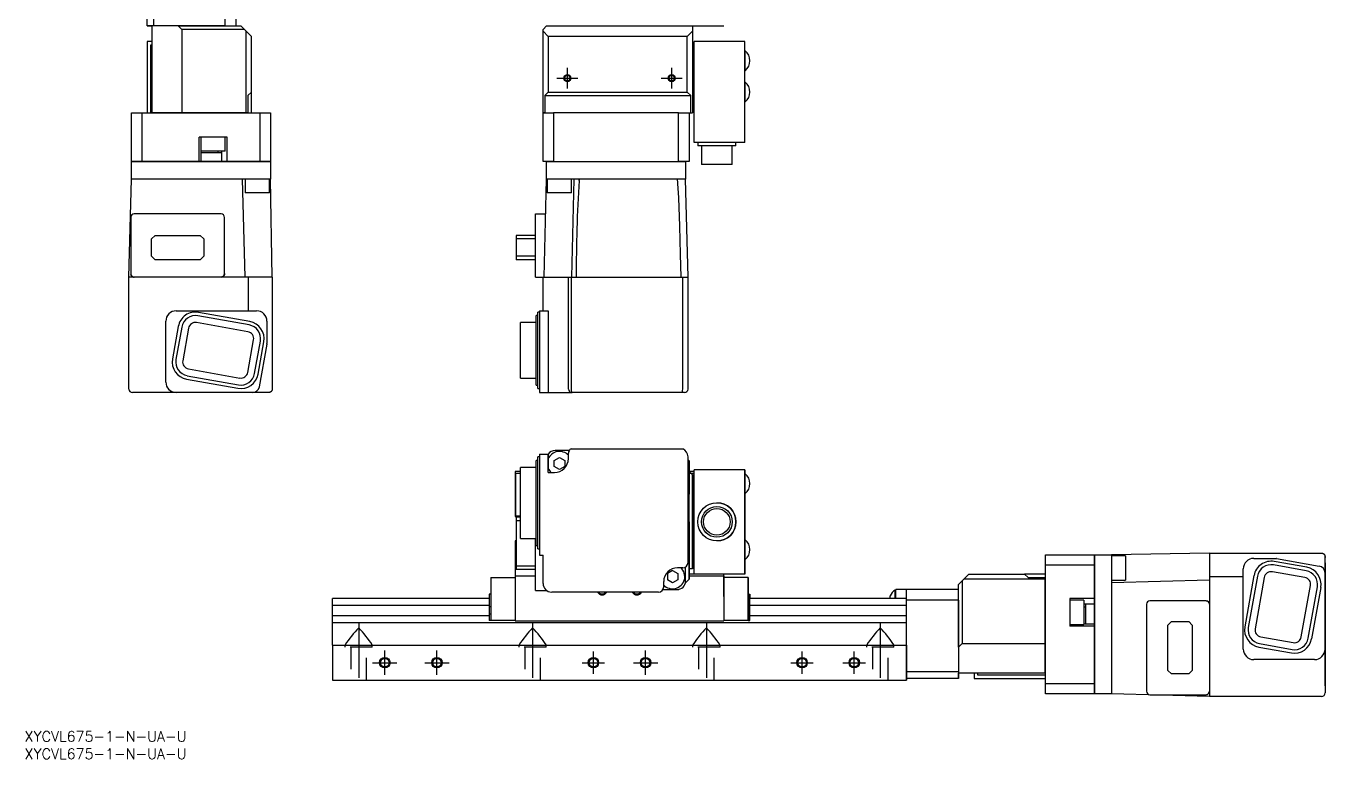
# Model space of a CAD drawing. Extents: x 0 to 765, y -8 to 471.
# Drawn here: x 0.4 to 374, y -8 to 202.8 of the extents above; entities that cross this region are included whole.
import ezdxf

# ---------------------------------------------------------------- set-up
doc = ezdxf.new("R2010")
doc.units = 0
doc.header["$LTSCALE"] = 0.5
doc.linetypes.add('CENTER', pattern=[50.8, 31.75, -6.35, 6.35, -6.35])
doc.linetypes.add('DASHED', pattern=[19.05, 12.7, -6.35])
for name, color, linetype in [('MSM_CENTER', 1, 'CENTER'), ('MSM_CONTINUOUS', 7, 'CONTINUOUS'), ('MSM_DASHED', 4, 'DASHED'), ('MSM_NARROW', 5, 'CONTINUOUS'), ('MSM_PART_NUMBER', 7, 'CONTINUOUS')]:
    doc.layers.add(name, color=color, linetype=linetype)
doc.styles.get("Standard").update_dxf_attribs({"font": 'txt.shx', "height": 3, "bigfont": 'bigfont.shx'})

# ---------------------------------------------------------------- blocks, each defined once
blk = doc.blocks.new('*U2')
at = {"layer": 'MSM_PART_NUMBER'}
blk.add_text('XYCVL675-1-N-UA-U', height=3, dxfattribs=at).set_placement((0, -3))
blk = doc.blocks.new('*U3')
at = {"layer": 'MSM_PART_NUMBER'}
blk.add_text('XYCVL675-1-N-UA-U', height=3, dxfattribs=at).set_placement((0, -8))

msp = doc.modelspace()

# ---------------------------------------------------------------- linework, layer by layer
at = {"layer": 'MSM_CENTER'}
for p, q in [((156.08, 184.78), (156.08, 190.78)), ((186.08, 184.78), (186.08, 190.78)), ((153.08, 187.78), (159.08, 187.78)), ((183.08, 187.78), (189.08, 187.78)), ((96.08, 31.2), (96.08, 12.7)), ((146.08, 31.2), (146.08, 12.7)), ((196.08, 31.2), (196.08, 12.7)), ((246.08, 31.2), (246.08, 12.7)), ((103.58, 16.2), (103.58, 23.2)), ((118.58, 16.2), (118.58, 23.2)), ((163.58, 16.47), (163.58, 22.93)), ((178.58, 16.2), (178.58, 23.2)), ((223.58, 16.47), (223.58, 22.93)), ((238.58, 16.47), (238.58, 22.93)), ((100.08, 19.7), (107.08, 19.7)), ((115.08, 19.7), (122.08, 19.7)), ((160.35, 19.7), (166.81, 19.7)), ((175.08, 19.7), (182.08, 19.7)), ((220.35, 19.7), (226.81, 19.7)), ((235.35, 19.7), (241.81, 19.7))]:
    msp.add_line(p, q, dxfattribs=at)
at = {"layer": 'MSM_CONTINUOUS'}
for p, q in [((60.7, 220.78), (60.7, 202.78)), ((35.2, 202.78), (35.2, 217.78)), ((37.2, 202.78), (37.2, 217.78)), ((57.7, 202.78), (57.7, 217.78)), ((57.7, 202.78), (35.2, 202.78)), ((35.2, 202.78), (36.7, 202.78)), ((36.7, 177.88), (36.7, 202.78)), ((44.2, 202.78), (45.2, 201.78)), ((44.2, 202.78), (57.7, 202.78)), ((45.2, 201.78), (45.2, 177.88)), ((63.2, 201.78), (45.2, 201.78)), ((57.7, 202.78), (62.2, 202.78)), ((62.2, 202.78), (65.2, 199.78)), ((150.08, 202.78), (149.08, 201.78)), ((149.08, 201.28), (149.08, 201.78)), ((150.08, 202.78), (192.08, 202.78)), ((192.08, 202.78), (192.08, 191.34)), ((192.08, 202.78), (201.08, 202.78)), ((35.2, 198.28), (35.2, 177.78)), ((36.7, 198.28), (35.2, 198.28)), ((63.7, 177.88), (63.7, 201.28)), ((65.2, 177.78), (65.2, 199.78)), ((150.58, 199.78), (149.08, 201.28)), ((149.08, 177.88), (149.08, 201.28)), ((150.58, 199.78), (150.58, 183.78)), ((190.58, 199.78), (150.58, 199.78)), ((192.08, 201.28), (190.58, 199.78)), ((190.58, 183.78), (190.58, 199.78)), ((192.58, 169.28), (192.58, 198.28)), ((207.08, 198.28), (192.58, 198.28)), ((207.08, 169.28), (207.08, 198.28)), ((36.2, 197.28), (36.2, 177.78)), ((36.2, 197.28), (36.7, 197.28)), ((36.7, 197.28), (36.2, 197.28)), ((192.08, 195.67), (192.58, 195.67)), ((207.24, 195.63), (207.08, 195.63)), ((207.24, 189.93), (207.24, 195.63)), ((192.08, 194.23), (192.58, 194.23)), ((192.08, 191.34), (192.08, 185.23)), ((192.08, 191.34), (192.58, 191.34)), ((192.08, 189.9), (192.58, 189.9)), ((207.08, 189.93), (207.24, 189.93)), ((65.2, 183.78), (64.2, 182.78)), ((64.2, 182.78), (65.2, 183.78)), ((150.58, 183.78), (149.58, 182.78)), ((150.58, 183.78), (190.58, 183.78)), ((191.58, 182.78), (190.58, 183.78)), ((192.08, 186.67), (192.58, 186.67)), ((192.08, 185.23), (192.08, 177.78)), ((192.08, 185.23), (192.58, 185.23)), ((207.24, 186.63), (207.08, 186.63)), ((207.24, 180.93), (207.24, 186.63)), ((64.2, 182.78), (64.2, 177.78)), ((149.58, 182.78), (149.58, 177.88)), ((149.58, 182.78), (191.58, 182.78)), ((191.58, 177.78), (191.58, 182.78)), ((192.08, 182.34), (192.58, 182.34)), ((192.08, 180.9), (192.58, 180.9)), ((207.08, 180.93), (207.24, 180.93)), ((30.7, 163.78), (30.7, 177.78)), ((30.7, 177.78), (70.7, 177.78)), ((33.7, 177.78), (33.7, 163.78)), ((36.8, 177.78), (36.7, 177.88)), ((36.7, 177.88), (64.2, 177.88)), ((36.8, 177.78), (36.7, 177.88)), ((45.2, 177.88), (45.24, 177.78)), ((63.66, 177.78), (63.7, 177.88)), ((67.7, 163.78), (67.7, 177.78)), ((70.7, 177.78), (70.7, 163.78)), ((149.08, 177.88), (149.58, 177.88)), ((149.18, 177.78), (149.08, 177.88)), ((149.08, 163.78), (149.08, 177.78)), ((149.08, 177.78), (152.08, 177.78)), ((149.58, 177.88), (149.72, 177.78)), ((152.08, 177.78), (152.08, 163.78)), ((188.08, 177.78), (152.08, 177.78)), ((188.08, 163.78), (188.08, 177.78)), ((188.08, 177.78), (192.08, 177.78)), ((191.08, 177.78), (191.08, 163.78)), ((58.2, 170.78), (50.2, 170.78)), ((50.2, 163.78), (50.2, 170.78)), ((50.7, 170.78), (50.7, 166.78)), ((57.7, 166.78), (57.7, 170.78)), ((58.2, 163.78), (58.2, 170.78)), ((207.08, 169.28), (192.58, 169.28)), ((193.58, 169.28), (193.58, 168.28)), ((204.58, 168.28), (193.58, 168.28)), ((194.65, 168.28), (194.65, 162.98)), ((203.5, 162.98), (203.5, 168.28)), ((204.58, 168.28), (204.58, 169.28)), ((57.7, 166.78), (50.7, 166.78)), ((50.74, 163.78), (50.74, 166.78)), ((56.59, 166.28), (50.74, 166.28)), ((55.7, 166.28), (55.7, 166.78)), ((56.59, 166.78), (56.59, 163.78)), ((70.7, 163.78), (30.7, 163.78)), ((30.8, 163.78), (30.7, 163.68)), ((30.7, 163.78), (30.91, 163.78)), ((30.7, 158.78), (30.7, 163.68)), ((70.7, 163.68), (30.7, 163.68)), ((70.49, 163.78), (70.7, 163.78)), ((70.7, 163.68), (70.6, 163.78)), ((70.7, 163.68), (70.7, 158.78)), ((152.08, 163.78), (149.08, 163.78)), ((150.18, 163.78), (150.08, 163.68)), ((152.58, 163.68), (150.08, 163.68)), ((150.08, 158.78), (150.08, 163.68)), ((152.08, 163.78), (188.08, 163.78)), ((187.58, 163.68), (152.58, 163.68)), ((190.08, 163.68), (187.58, 163.68)), ((191.08, 163.78), (188.08, 163.78)), ((190.08, 163.68), (189.98, 163.78)), ((190.08, 163.68), (190.08, 158.78)), ((203.5, 162.98), (194.65, 162.98)), ((30, 130.58), (30.7, 158.78)), ((70.7, 158.78), (30.7, 158.78)), ((63.4, 130.58), (62.7, 158.78)), ((63.46, 158.78), (63.46, 154.78)), ((70.46, 154.78), (70.46, 158.78)), ((71.2, 130.58), (70.7, 158.78)), ((149.38, 130.58), (150.08, 158.78)), ((159.58, 158.78), (150.08, 158.78)), ((150.31, 158.78), (150.31, 154.78)), ((157.31, 154.78), (157.31, 158.78)), ((157.38, 130.58), (158.08, 158.78)), ((159.48, 158.38), (159.5, 158.52)), ((159.5, 158.52), (159.53, 158.67)), ((159.53, 158.67), (159.56, 158.76)), ((159.56, 158.76), (159.58, 158.78)), ((187.58, 158.78), (159.58, 158.78)), ((190.08, 158.78), (187.58, 158.78)), ((187.58, 158.78), (187.58, 158.78)), ((187.58, 158.78), (187.58, 158.78)), ((187.58, 158.78), (187.58, 158.78)), ((187.58, 158.78), (187.58, 158.78)), ((187.58, 158.78), (187.58, 158.78)), ((187.58, 158.78), (187.58, 158.78)), ((187.58, 158.78), (187.58, 158.78)), ((187.58, 158.78), (187.58, 158.78)), ((187.58, 158.78), (187.59, 158.78)), ((187.59, 158.78), (187.59, 158.78)), ((187.59, 158.78), (187.59, 158.78)), ((187.59, 158.78), (187.59, 158.78)), ((187.59, 158.78), (187.59, 158.78)), ((187.59, 158.78), (187.59, 158.78)), ((187.59, 158.78), (187.59, 158.78)), ((187.59, 158.78), (187.59, 158.77)), ((187.59, 158.77), (187.6, 158.77)), ((187.6, 158.77), (187.6, 158.77)), ((187.6, 158.77), (187.6, 158.77)), ((187.6, 158.77), (187.6, 158.77)), ((187.6, 158.77), (187.61, 158.76)), ((187.61, 158.76), (187.61, 158.75)), ((187.61, 158.75), (187.61, 158.74)), ((187.61, 158.74), (187.62, 158.73)), ((187.62, 158.73), (187.62, 158.73)), ((187.62, 158.73), (187.62, 158.72)), ((187.62, 158.72), (187.64, 158.66)), ((187.64, 158.66), (187.66, 158.59)), ((187.66, 158.59), (187.67, 158.53)), ((187.67, 158.53), (187.68, 158.47)), ((187.68, 158.47), (187.75, 157.96)), ((187.75, 157.96), (187.79, 157.46)), ((187.79, 157.46), (188.02, 153.39)), ((190.78, 130.58), (190.08, 158.78)), ((70.46, 154.78), (63.46, 154.78)), ((157.31, 154.78), (150.31, 154.78)), ((188.02, 153.39), (188.31, 145.26)), ((30.5, 147.73), (30.5, 131.58)), ((56.5, 148.73), (31.5, 148.73)), ((57.5, 131.58), (57.5, 147.73)), ((146.88, 148.73), (149.83, 148.73)), ((146.88, 147.73), (146.88, 148.73)), ((146.88, 131.58), (146.88, 147.73)), ((36.5, 141.58), (37.5, 142.58)), ((37.5, 142.58), (50.5, 142.58)), ((50.5, 142.58), (51.5, 141.58)), ((141.38, 142.58), (141.38, 135.58)), ((146.88, 142.58), (141.38, 142.58)), ((188.31, 145.26), (188.53, 137.13)), ((36.5, 136.58), (36.5, 141.58)), ((51.5, 141.58), (51.5, 136.58)), ((146.88, 141.58), (141.38, 141.58)), ((37.5, 135.58), (36.5, 136.58)), ((50.5, 135.58), (37.5, 135.58)), ((51.5, 136.58), (50.5, 135.58)), ((146.88, 136.58), (141.38, 136.58)), ((146.88, 135.58), (141.38, 135.58)), ((188.53, 137.13), (188.69, 130.58)), ((30.64, 131.07), (30.58, 131.18)), ((30.72, 130.95), (30.64, 131.07)), ((30.8, 130.87), (30.72, 130.95)), ((30.89, 130.79), (30.8, 130.87)), ((30.99, 130.72), (30.89, 130.79)), ((57.1, 130.78), (57.06, 130.75)), ((57.13, 130.81), (57.1, 130.78)), ((57.17, 130.84), (57.13, 130.81)), ((57.21, 130.87), (57.17, 130.84)), ((57.24, 130.91), (57.21, 130.87)), ((57.27, 130.95), (57.24, 130.91)), ((57.3, 130.99), (57.27, 130.95)), ((57.33, 131.03), (57.3, 130.99)), ((57.36, 131.07), (57.33, 131.03)), ((57.38, 131.11), (57.36, 131.07)), ((57.4, 131.15), (57.38, 131.11)), ((57.42, 131.2), (57.4, 131.15)), ((57.44, 131.25), (57.42, 131.2)), ((57.46, 131.29), (57.44, 131.25)), ((57.47, 131.34), (57.46, 131.29)), ((57.48, 131.39), (57.47, 131.34)), ((57.49, 131.44), (57.48, 131.39)), ((57.5, 131.48), (57.49, 131.44)), ((57.5, 131.58), (57.5, 131.53)), ((57.5, 131.53), (57.5, 131.48)), ((146.88, 130.58), (146.88, 131.58)), ((71.2, 130.58), (30, 130.58)), ((30, 98.38), (30, 130.58)), ((31.1, 130.67), (30.99, 130.72)), ((56.55, 130.58), (56.5, 130.58)), ((56.6, 130.59), (56.55, 130.58)), ((56.65, 130.59), (56.6, 130.59)), ((56.7, 130.6), (56.65, 130.59)), ((56.74, 130.61), (56.7, 130.6)), ((56.79, 130.63), (56.74, 130.61)), ((56.84, 130.64), (56.79, 130.63)), ((56.88, 130.66), (56.84, 130.64)), ((56.93, 130.68), (56.88, 130.66)), ((56.97, 130.7), (56.93, 130.68)), ((57.01, 130.72), (56.97, 130.7)), ((57.06, 130.75), (57.01, 130.72)), ((64.4, 120.88), (64.4, 130.58)), ((71.2, 130.58), (71.2, 98.38)), ((146.88, 130.58), (158.66, 130.58)), ((149.08, 120.88), (149.08, 130.58)), ((156.38, 98.38), (156.38, 130.58)), ((157.13, 130.58), (157.13, 98.38)), ((158.66, 130.58), (188.69, 130.58)), ((188.69, 130.58), (190.78, 130.58)), ((189.26, 98.38), (189.26, 130.58)), ((190.78, 98.38), (190.78, 130.58)), ((43.6, 120.88), (66.7, 120.88)), ((64.75, 117.8), (49.99, 120.44)), ((147.58, 112), (147.58, 120.52)), ((148.08, 120.52), (147.58, 120.52)), ((148.08, 120.88), (150.58, 120.88)), ((148.08, 120.88), (148.08, 111.29)), ((150.58, 120.88), (150.58, 111.29)), ((40.6, 100.38), (40.6, 117.88)), ((44.18, 116.4), (42.51, 107.05)), ((45.17, 116.22), (43.5, 106.87)), ((47.14, 115.87), (45.47, 106.52)), ((64.22, 114.85), (49.46, 117.49)), ((64.58, 116.82), (49.81, 119.46)), ((69.7, 117.88), (69.7, 111.47)), ((142.58, 112.53), (142.58, 117.52)), ((147.08, 117.52), (142.58, 117.52)), ((147.08, 112.18), (147.08, 119.52)), ((147.58, 119.52), (147.08, 119.52)), ((64.17, 103.18), (65.84, 112.53)), ((66.14, 102.83), (67.81, 112.18)), ((142.58, 103.18), (142.58, 112.53)), ((147.08, 102.83), (147.08, 112.18)), ((67.13, 102.65), (68.8, 112)), ((69.68, 111.29), (67.49, 99.03)), ((69.68, 111.29), (67.49, 99.03)), ((147.58, 102.65), (147.58, 112)), ((148.08, 111.29), (148.08, 99.03)), ((150.58, 111.29), (150.58, 99.03)), ((46.56, 101.25), (61.32, 98.61)), ((46.73, 102.23), (61.5, 99.59)), ((47.09, 104.2), (61.85, 101.56)), ((142.58, 101.53), (142.58, 103.18)), ((142.58, 101.53), (147.08, 101.53)), ((147.08, 99.53), (147.08, 102.83)), ((147.58, 98.53), (147.58, 102.65)), ((70.2, 97.38), (31, 97.38)), ((68.4, 97.38), (31, 97.38)), ((70.2, 97.38), (69.9, 97.38)), ((70.21, 97.38), (70.2, 97.38)), ((70.21, 97.38), (70.2, 97.38)), ((70.24, 97.38), (70.21, 97.38)), ((70.24, 97.38), (70.21, 97.38)), ((70.27, 97.38), (70.24, 97.38)), ((70.27, 97.38), (70.24, 97.38)), ((70.3, 97.39), (70.27, 97.38)), ((70.3, 97.39), (70.27, 97.38)), ((70.34, 97.39), (70.3, 97.39)), ((70.33, 97.39), (70.3, 97.39)), ((70.36, 97.39), (70.33, 97.39)), ((70.37, 97.4), (70.34, 97.39)), ((70.39, 97.4), (70.36, 97.39)), ((70.4, 97.4), (70.37, 97.4)), ((70.41, 97.41), (70.39, 97.4)), ((70.43, 97.41), (70.4, 97.4)), ((70.44, 97.41), (70.41, 97.41)), ((70.47, 97.42), (70.43, 97.41)), ((70.48, 97.42), (70.44, 97.41)), ((70.51, 97.43), (70.47, 97.42)), ((70.52, 97.44), (70.48, 97.42)), ((70.54, 97.44), (70.51, 97.43)), ((70.56, 97.45), (70.52, 97.44)), ((70.58, 97.46), (70.54, 97.44)), ((70.6, 97.47), (70.56, 97.45)), ((70.62, 97.47), (70.58, 97.46)), ((70.64, 97.48), (70.6, 97.47)), ((70.66, 97.49), (70.62, 97.47)), ((70.68, 97.5), (70.64, 97.48)), ((70.69, 97.51), (70.66, 97.49)), ((70.71, 97.52), (70.68, 97.5)), ((70.73, 97.53), (70.69, 97.51)), ((70.75, 97.54), (70.71, 97.52)), ((70.76, 97.55), (70.73, 97.53)), ((70.78, 97.57), (70.75, 97.54)), ((70.79, 97.58), (70.76, 97.55)), ((70.81, 97.59), (70.78, 97.57)), ((70.82, 97.6), (70.79, 97.58)), ((70.83, 97.61), (70.81, 97.59)), ((70.84, 97.61), (70.82, 97.6)), ((70.85, 97.63), (70.83, 97.61)), ((70.86, 97.63), (70.84, 97.61)), ((70.88, 97.65), (70.85, 97.63)), ((70.89, 97.66), (70.86, 97.63)), ((70.91, 97.68), (70.88, 97.65)), ((70.92, 97.68), (70.89, 97.66)), ((70.94, 97.71), (70.91, 97.68)), ((70.94, 97.71), (70.92, 97.68)), ((70.97, 97.74), (70.94, 97.71)), ((70.96, 97.74), (70.94, 97.71)), ((70.99, 97.77), (70.96, 97.74)), ((70.99, 97.77), (70.97, 97.74)), ((71.02, 97.81), (70.99, 97.77)), ((71.01, 97.8), (70.99, 97.77)), ((71.03, 97.83), (71.01, 97.8)), ((71.04, 97.83), (71.02, 97.81)), ((71.05, 97.85), (71.03, 97.83)), ((71.05, 97.86), (71.04, 97.83)), ((71.07, 97.89), (71.05, 97.86)), ((71.06, 97.88), (71.05, 97.85)), ((71.08, 97.91), (71.06, 97.88)), ((71.08, 97.91), (71.07, 97.89)), ((71.1, 97.95), (71.08, 97.91)), ((71.1, 97.94), (71.08, 97.91)), ((71.12, 97.99), (71.1, 97.95)), ((71.12, 97.98), (71.1, 97.94)), ((71.13, 98.02), (71.12, 97.99)), ((71.13, 98.02), (71.12, 97.98)), ((71.15, 98.06), (71.13, 98.02)), ((71.15, 98.06), (71.13, 98.02)), ((71.16, 98.1), (71.15, 98.06)), ((71.16, 98.1), (71.15, 98.06)), ((71.17, 98.14), (71.16, 98.1)), ((71.17, 98.14), (71.16, 98.1)), ((71.18, 98.18), (71.17, 98.14)), ((71.18, 98.18), (71.17, 98.14)), ((71.19, 98.22), (71.18, 98.18)), ((71.19, 98.22), (71.18, 98.18)), ((71.2, 98.29), (71.19, 98.26)), ((71.2, 98.29), (71.19, 98.26)), ((71.19, 98.26), (71.19, 98.22)), ((71.19, 98.26), (71.19, 98.22)), ((71.2, 98.38), (71.2, 98.35)), ((71.2, 98.38), (71.2, 98.35)), ((71.2, 98.35), (71.2, 98.32)), ((71.2, 98.35), (71.2, 98.32)), ((71.2, 98.32), (71.2, 98.29)), ((71.2, 98.32), (71.2, 98.29)), ((147.08, 99.53), (147.58, 99.53)), ((147.58, 98.53), (148.08, 98.53)), ((148.08, 99.03), (148.08, 97.38)), ((148.08, 97.38), (157.48, 97.38)), ((150.58, 99.03), (150.58, 97.38)), ((157.25, 97.58), (157.3, 97.47)), ((157.3, 97.47), (157.39, 97.4)), ((157.39, 97.4), (157.48, 97.38)), ((189.03, 97.38), (157.48, 97.38)), ((189.06, 97.39), (189.03, 97.38)), ((189.78, 97.38), (189.03, 97.38)), ((189.13, 97.47), (189.06, 97.39)), ((189.17, 97.57), (189.13, 97.47)), ((148.08, 78.87), (147.58, 78.87)), ((147.58, 78.8), (147.58, 78.87)), ((147.58, 77.13), (147.58, 78.8)), ((148.08, 79.7), (150.58, 79.7)), ((148.08, 79.7), (148.08, 79.68)), ((148.08, 79.68), (148.08, 77.49)), ((150.58, 74.4), (150.58, 79.7)), ((150.58, 79.68), (150.58, 77.49)), ((152.08, 80.7), (152.01, 80.64)), ((152.31, 77.83), (153.81, 78.7)), ((156.61, 80.7), (152.58, 80.7)), ((153.81, 78.7), (155.31, 77.83)), ((156.38, 78.4), (156.38, 79.9)), ((157.13, 81.2), (189.26, 81.2)), ((190.78, 48.5), (190.78, 78.9)), ((147.08, 75.87), (142.58, 75.87)), ((142.58, 75.84), (142.58, 75.87)), ((142.58, 74.17), (142.58, 75.84)), ((147.58, 77.87), (147.08, 77.87)), ((147.08, 77.81), (147.08, 77.87)), ((147.08, 76.14), (147.08, 77.81)), ((147.08, 56.73), (147.08, 76.14)), ((147.58, 56.56), (147.58, 77.13)), ((148.08, 77.49), (148.08, 50.6)), ((150.58, 77.49), (150.58, 75.53)), ((152.31, 76.1), (152.31, 77.83)), ((153.81, 75.23), (152.31, 76.1)), ((155.31, 76.1), (153.81, 75.23)), ((155.31, 77.83), (155.31, 76.1)), ((191.08, 77.7), (190.78, 78)), ((190.78, 78), (191.08, 77.7)), ((191.08, 77.7), (191.08, 68.2)), ((191.08, 43.7), (191.08, 77.7)), ((192.58, 45.2), (192.58, 75.2)), ((207.08, 75.2), (192.58, 75.2)), ((207.08, 45.2), (207.08, 75.2)), ((207.08, 75.2), (207.08, 45.2)), ((141.08, 74.7), (141.08, 61.7)), ((142.58, 74.7), (141.08, 74.7)), ((141.28, 61.8), (141.28, 74.2)), ((141.28, 74.2), (142.58, 74.2)), ((142.58, 57.09), (142.58, 74.17)), ((150.58, 74.4), (152.38, 74.4)), ((191.58, 74.2), (191.08, 74.7)), ((191.58, 74.2), (191.08, 74.7)), ((192.58, 74.7), (191.08, 74.7)), ((191.08, 74.2), (191.58, 74.2)), ((192.08, 73.7), (191.58, 74.2)), ((192.08, 73.7), (191.58, 74.2)), ((191.58, 74.2), (192.58, 74.2)), ((192.08, 73.7), (192.08, 46.7)), ((192.08, 46.7), (192.08, 73.7)), ((192.08, 73.7), (192.58, 73.7)), ((192.08, 71.2), (192.58, 71.2)), ((207.24, 74.05), (207.08, 74.05)), ((207.24, 68.35), (207.24, 74.05)), ((191.08, 68.2), (190.78, 68.2)), ((192.08, 68.7), (192.58, 68.7)), ((207.08, 68.35), (207.24, 68.35)), ((141.08, 61.7), (142.58, 61.7)), ((142.58, 61.8), (141.28, 61.8)), ((141.38, 61.5), (141.38, 46.5)), ((142.58, 61.5), (141.38, 61.5)), ((142.58, 60.5), (141.38, 60.5)), ((190.78, 60.2), (191.08, 60.2)), ((191.08, 60.2), (191.08, 43.7)), ((142.58, 55.44), (142.58, 57.09)), ((147.08, 53.44), (147.08, 56.73)), ((147.58, 52.44), (147.58, 56.56)), ((141.08, 54.7), (141.08, 44.7)), ((141.38, 54.7), (141.08, 54.7)), ((142.58, 55.44), (147.08, 55.44)), ((146.88, 40.5), (146.88, 55.44)), ((147.08, 53.44), (147.58, 53.44)), ((147.58, 52.44), (148.08, 52.44)), ((192.08, 54.7), (192.58, 54.7)), ((207.24, 55.05), (207.08, 55.05)), ((207.24, 49.35), (207.24, 55.05)), ((148.08, 50.6), (149.08, 50.6)), ((149.08, 42.5), (149.08, 50.6)), ((192.08, 52.2), (192.58, 52.2)), ((192.08, 49.7), (192.58, 49.7)), ((207.08, 49.35), (207.24, 49.35)), ((293.58, 50.7), (307.58, 50.7)), ((293.58, 10.7), (293.58, 50.7)), ((307.58, 50.7), (307.58, 10.7)), ((307.68, 50.7), (307.58, 50.6)), ((307.58, 50.49), (307.58, 50.7)), ((307.68, 50.7), (312.58, 50.7)), ((307.68, 50.7), (307.68, 10.7)), ((340.78, 51.2), (312.58, 50.7)), ((312.58, 50.7), (312.58, 10.7)), ((316.58, 50.46), (312.58, 50.46)), ((316.58, 50.46), (316.58, 43.46)), ((340.78, 51.2), (340.78, 10)), ((340.78, 51.2), (372.98, 51.2)), ((353.48, 49.7), (359.89, 49.7)), ((368.71, 47.13), (359.35, 48.8)), ((360.06, 49.68), (372.33, 47.49)), ((372.98, 51.2), (373.01, 51.2)), ((372.98, 51.2), (373.01, 51.2)), ((373.01, 51.2), (373.04, 51.2)), ((373.01, 51.2), (373.04, 51.2)), ((373.04, 51.2), (373.06, 51.2)), ((373.04, 51.2), (373.06, 51.2)), ((373.06, 51.2), (373.09, 51.19)), ((373.06, 51.2), (373.09, 51.19)), ((373.09, 51.19), (373.11, 51.19)), ((373.09, 51.19), (373.11, 51.19)), ((373.11, 51.19), (373.14, 51.19)), ((373.11, 51.19), (373.14, 51.19)), ((373.14, 51.19), (373.18, 51.18)), ((373.14, 51.19), (373.18, 51.18)), ((373.18, 51.18), (373.22, 51.17)), ((373.18, 51.18), (373.22, 51.17)), ((373.22, 51.17), (373.26, 51.16)), ((373.22, 51.17), (373.26, 51.16)), ((373.26, 51.16), (373.3, 51.15)), ((373.26, 51.16), (373.3, 51.15)), ((373.3, 51.15), (373.34, 51.13)), ((373.3, 51.15), (373.34, 51.13)), ((373.34, 51.13), (373.37, 51.12)), ((373.34, 51.13), (373.38, 51.12)), ((373.37, 51.12), (373.41, 51.1)), ((373.38, 51.12), (373.41, 51.1)), ((373.41, 51.1), (373.44, 51.09)), ((373.41, 51.1), (373.44, 51.08)), ((373.44, 51.09), (373.47, 51.07)), ((373.44, 51.08), (373.47, 51.07)), ((373.47, 51.07), (373.5, 51.05)), ((373.47, 51.07), (373.51, 51.05)), ((373.5, 51.05), (373.52, 51.04)), ((373.51, 51.05), (373.53, 51.03)), ((373.52, 51.04), (373.54, 51.02)), ((373.53, 51.03), (373.55, 51.02)), ((373.54, 51.02), (373.58, 50.99)), ((373.55, 51.02), (373.57, 51)), ((373.57, 51), (373.59, 50.99)), ((373.58, 50.99), (373.62, 50.97)), ((373.59, 50.99), (373.62, 50.96)), ((373.62, 50.97), (373.65, 50.94)), ((373.62, 50.96), (373.65, 50.94)), ((373.65, 50.94), (373.67, 50.92)), ((373.65, 50.94), (373.68, 50.91)), ((373.67, 50.92), (373.7, 50.89)), ((373.68, 50.91), (373.7, 50.89)), ((373.7, 50.89), (373.72, 50.87)), ((373.7, 50.89), (373.73, 50.86)), ((373.72, 50.87), (373.74, 50.84)), ((373.73, 50.86), (373.75, 50.83)), ((373.74, 50.84), (373.78, 50.8)), ((373.75, 50.83), (373.78, 50.79)), ((373.78, 50.8), (373.8, 50.76)), ((373.78, 50.79), (373.81, 50.75)), ((373.8, 50.76), (373.83, 50.73)), ((373.81, 50.75), (373.84, 50.71)), ((373.83, 50.73), (373.85, 50.69)), ((373.84, 50.71), (373.86, 50.68)), ((373.85, 50.69), (373.87, 50.66)), ((373.86, 50.68), (373.87, 50.64)), ((373.87, 50.66), (373.88, 50.62)), ((373.87, 50.64), (373.89, 50.6)), ((373.88, 50.62), (373.9, 50.58)), ((373.89, 50.6), (373.91, 50.56)), ((373.9, 50.58), (373.92, 50.54)), ((373.91, 50.56), (373.92, 50.52)), ((373.92, 50.54), (373.93, 50.51)), ((373.92, 50.52), (373.94, 50.48)), ((373.93, 50.51), (373.94, 50.47)), ((373.94, 50.48), (373.95, 50.44)), ((373.94, 50.47), (373.95, 50.43)), ((373.95, 50.44), (373.95, 50.41)), ((373.95, 50.43), (373.96, 50.4)), ((373.95, 50.41), (373.96, 50.39)), ((373.96, 50.4), (373.96, 50.37)), ((373.96, 50.39), (373.96, 50.36)), ((373.96, 50.37), (373.97, 50.34)), ((373.96, 50.36), (373.97, 50.33)), ((373.97, 50.34), (373.97, 50.3)), ((373.97, 50.33), (373.97, 50.3)), ((373.97, 50.3), (373.97, 50.27)), ((373.97, 50.3), (373.97, 50.27)), ((373.97, 50.27), (373.98, 50.24)), ((373.97, 50.27), (373.98, 50.24)), ((373.98, 50.24), (373.98, 50.21)), ((373.98, 50.24), (373.98, 50.21)), ((373.98, 50.21), (373.98, 50.2)), ((373.98, 50.21), (373.98, 50.2)), ((373.98, 50.2), (373.98, 49.9)), ((373.98, 13), (373.98, 50.2)), ((146.88, 47.5), (141.38, 47.5)), ((146.88, 46.5), (141.38, 46.5)), ((186.34, 46.17), (184.84, 45.3)), ((184.84, 45.3), (184.84, 43.57)), ((186.34, 46.17), (187.84, 45.3)), ((189.28, 47), (187.78, 47)), ((187.84, 45.3), (187.84, 43.57)), ((190.08, 43.2), (190.08, 47.23)), ((191.08, 46.8), (192.08, 46.8)), ((192.08, 46.7), (191.08, 46.7)), ((207.08, 45.2), (191.08, 45.2)), ((201.08, 44.7), (201.08, 45.2)), ((201.08, 44.7), (201.08, 45.2)), ((268.58, 42.2), (271.58, 45.2)), ((271.58, 45.2), (287.58, 45.2)), ((287.58, 45.2), (288.58, 44.2)), ((293.58, 45.2), (287.58, 45.2)), ((307.58, 47.7), (293.58, 47.7)), ((350.48, 23.6), (350.48, 46.7)), ((368.18, 44.17), (358.83, 45.84)), ((368.53, 46.14), (359.18, 47.81)), ((373.98, 48.4), (373.98, 11)), ((134.08, 44.2), (134.08, 31.8)), ((134.08, 44.2), (141.08, 44.2)), ((141.08, 44.7), (141.08, 31.7)), ((141.08, 44.7), (146.88, 44.7)), ((183.78, 41.5), (183.78, 43)), ((186.34, 42.7), (184.84, 43.57)), ((187.84, 43.57), (186.34, 42.7)), ((191.08, 43.7), (190.01, 42.64)), ((190.01, 42.64), (191.08, 43.7)), ((191.08, 44.7), (201.08, 44.7)), ((201.08, 44.7), (201.08, 31.7)), ((201.08, 44.35), (201.08, 44.7)), ((201.08, 44.7), (201.08, 44.35)), ((201.08, 38.7), (201.08, 44.7)), ((208.08, 44.2), (201.08, 44.2)), ((208.08, 31.8), (208.08, 44.2)), ((208.08, 44.2), (208.08, 38.2)), ((268.58, 37.7), (268.58, 42.2)), ((269.58, 43.2), (269.58, 25.2)), ((293.48, 43.7), (270.08, 43.7)), ((288.58, 44.2), (293.58, 44.2)), ((293.48, 16.7), (293.48, 44.2)), ((293.58, 43.66), (293.48, 43.7)), ((312.58, 43.46), (316.58, 43.46)), ((340.78, 43.4), (312.58, 42.7)), ((350.48, 44.4), (340.78, 44.4)), ((353.55, 44.75), (350.92, 29.99)), ((354.54, 44.58), (351.9, 29.81)), ((356.51, 44.22), (353.87, 29.46)), ((367.16, 27.09), (369.8, 41.85)), ((369.13, 26.73), (371.77, 41.5)), ((372.75, 41.32), (370.11, 26.56)), ((88.58, 24.7), (88.58, 38.2)), ((133.58, 38.2), (88.58, 38.2)), ((133.58, 39.4), (133.58, 31.8)), ((134.08, 39.4), (133.58, 39.4)), ((146.88, 40.5), (150.08, 40.5)), ((182.28, 40), (151.58, 40)), ((183.55, 40.7), (187.58, 40.7)), ((188.08, 40.7), (188.14, 40.76)), ((188.14, 40.76), (188.08, 40.7)), ((208.08, 39.4), (208.08, 31.8)), ((208.08, 39.4), (208.58, 39.4)), ((208.58, 31.8), (208.58, 39.4)), ((208.58, 39.4), (208.58, 38.2)), ((253.58, 38.2), (208.58, 38.2)), ((248.93, 38.2), (248.93, 38.92)), ((250.38, 38.2), (250.38, 40.55)), ((250.58, 40.55), (250.38, 40.55)), ((268.58, 40.7), (250.58, 40.7)), ((250.58, 38.2), (250.58, 40.7)), ((253.58, 15.2), (253.58, 40.7)), ((268.58, 37.7), (253.58, 37.7)), ((268.58, 24.2), (268.58, 37.7)), ((268.58, 37.7), (268.58, 15.2)), ((307.58, 38.2), (300.58, 38.2)), ((300.58, 38.2), (300.58, 30.2)), ((304.58, 37.7), (300.58, 37.7)), ((304.58, 37.7), (304.58, 30.7)), ((339.78, 37.5), (323.63, 37.5)), ((339.78, 37.5), (339.83, 37.5)), ((339.83, 37.5), (339.87, 37.5)), ((339.87, 37.5), (339.92, 37.49)), ((339.92, 37.49), (339.97, 37.48)), ((339.97, 37.48), (340.02, 37.47)), ((340.02, 37.47), (340.07, 37.46)), ((340.07, 37.46), (340.11, 37.44)), ((340.11, 37.44), (340.16, 37.42)), ((340.16, 37.42), (340.2, 37.4)), ((340.2, 37.4), (340.25, 37.38)), ((340.25, 37.38), (340.29, 37.36)), ((88.58, 36.24), (133.58, 36.24)), ((134.08, 35.72), (133.58, 35.72)), ((134.08, 33.68), (133.58, 33.68)), ((208.08, 35.72), (208.58, 35.72)), ((208.08, 33.68), (208.58, 33.68)), ((208.58, 36.24), (253.58, 36.24)), ((304.58, 36.59), (307.58, 36.59)), ((305.08, 35.7), (304.58, 35.7)), ((305.08, 36.59), (305.08, 30.74)), ((322.63, 36.5), (322.63, 11.5)), ((340.29, 37.36), (340.33, 37.33)), ((340.33, 37.33), (340.37, 37.3)), ((340.37, 37.3), (340.41, 37.27)), ((340.41, 37.27), (340.45, 37.24)), ((340.45, 37.24), (340.48, 37.21)), ((340.48, 37.21), (340.52, 37.17)), ((340.52, 37.17), (340.55, 37.13)), ((340.55, 37.13), (340.58, 37.1)), ((340.58, 37.1), (340.61, 37.06)), ((340.61, 37.06), (340.63, 37.01)), ((340.63, 37.01), (340.66, 36.97)), ((340.66, 36.97), (340.68, 36.93)), ((340.68, 36.93), (340.7, 36.88)), ((340.7, 36.88), (340.72, 36.84)), ((340.72, 36.84), (340.73, 36.79)), ((340.73, 36.79), (340.75, 36.74)), ((340.75, 36.74), (340.76, 36.7)), ((340.76, 36.7), (340.77, 36.65)), ((340.77, 36.65), (340.77, 36.6)), ((340.77, 36.6), (340.78, 36.55)), ((340.78, 36.55), (340.78, 36.5)), ((133.58, 33.16), (88.58, 33.16)), ((253.58, 31.2), (88.58, 31.2)), ((141.08, 31.8), (133.58, 31.8)), ((141.08, 31.7), (201.08, 31.7)), ((201.08, 31.7), (201.08, 31.8)), ((208.08, 31.8), (201.08, 31.8)), ((208.08, 31.8), (208.58, 31.8)), ((253.58, 33.16), (208.58, 33.16)), ((300.58, 30.7), (304.58, 30.7)), ((307.58, 30.2), (300.58, 30.2)), ((307.58, 30.74), (304.58, 30.74)), ((328.78, 30.5), (329.78, 31.5)), ((328.78, 17.5), (328.78, 30.5)), ((329.78, 31.5), (334.78, 31.5)), ((334.78, 31.5), (335.78, 30.5)), ((334.78, 31.5), (335.78, 30.5)), ((335.78, 30.5), (335.78, 17.5)), ((335.78, 30.5), (335.78, 17.5)), ((355.49, 27.14), (364.84, 25.47)), ((88.58, 24.7), (88.58, 14.7)), ((88.58, 24.7), (253.58, 24.7)), ((92.34, 24.7), (92.18, 24.83)), ((99.82, 24.7), (99.98, 24.83)), ((142.34, 24.7), (142.18, 24.83)), ((149.82, 24.7), (149.98, 24.83)), ((192.34, 24.7), (192.18, 24.83)), ((199.82, 24.7), (199.98, 24.83)), ((242.34, 24.7), (242.18, 24.83)), ((249.82, 24.7), (249.98, 24.83)), ((253.58, 24.7), (253.58, 14.7)), ((268.58, 24.2), (269.58, 25.2)), ((269.58, 25.2), (293.48, 25.2)), ((293.48, 25.2), (293.58, 25.24)), ((354.96, 24.18), (364.31, 22.51)), ((355.14, 25.17), (364.49, 23.5)), ((253.58, 14.7), (253.58, 20.2)), ((370.98, 20.6), (353.48, 20.6)), ((253.58, 17.2), (268.58, 17.2)), ((268.58, 15.2), (253.58, 15.2)), ((253.58, 14.7), (253.58, 15)), ((293.48, 16.7), (268.58, 16.7)), ((268.58, 15.2), (268.58, 16.7)), ((273.08, 16.7), (273.08, 15.2)), ((273.08, 15.2), (293.58, 15.2)), ((274.08, 16.7), (274.08, 16.2)), ((274.08, 16.2), (293.58, 16.2)), ((293.58, 16.8), (293.48, 16.7)), ((329.78, 16.5), (328.78, 17.5)), ((334.78, 16.5), (329.78, 16.5)), ((335.78, 17.5), (334.78, 16.5)), ((335.78, 17.5), (334.78, 16.5)), ((88.58, 14.7), (253.58, 14.7)), ((293.58, 13.7), (307.58, 13.7)), ((373.98, 13), (373.98, 11)), ((307.58, 10.7), (293.58, 10.7)), ((307.58, 10.7), (307.58, 10.91)), ((307.58, 10.8), (307.68, 10.7)), ((312.58, 10.7), (307.68, 10.7)), ((340.78, 10), (312.58, 10.7)), ((323.63, 10.5), (339.78, 10.5)), ((340.29, 10.64), (340.17, 10.58)), ((340.4, 10.72), (340.29, 10.64)), ((340.49, 10.8), (340.4, 10.72)), ((340.57, 10.89), (340.49, 10.8)), ((340.64, 10.99), (340.57, 10.89)), ((340.69, 11.1), (340.64, 10.99)), ((372.98, 10), (340.78, 10))]:
    msp.add_line(p, q, dxfattribs=at)
for centre, radius in [((156.08, 187.78), 0.783), ((186.08, 187.78), 0.783), ((199.08, 60.2), 5.5), ((199.08, 60.2), 4.42), ((199.08, 60.2), 3.83), ((103.58, 19.7), 1.23), ((118.58, 19.7), 1.23), ((163.58, 19.7), 1.23), ((178.58, 19.7), 1.23), ((223.58, 19.7), 1.23), ((238.58, 19.7), 1.23)]:
    msp.add_circle(centre, radius, dxfattribs=at)
for centre, radius, start, end in [((204.88, 192.78), 3.7, 309.6218, 50.3782), ((204.88, 183.78), 3.7, 309.6218, 50.3782), ((530.96, 133.46), 372.31, 176.1613, 180.4426), ((31.5, 147.73), 1, 90, 180), ((56.5, 147.73), 1, 0, 90), ((31.5, 131.58), 1, 180, 270), ((31.5, 131.58), 1, 180.0002, 203.4367), ((56.5, 131.58), 1, 270, 0), ((31.5, 131.58), 1, 246.3319, 269.9999), ((43.6, 117.88), 3, 90, 180), ((49.11, 115.52), 5, 79.8753, 169.8753), ((66.7, 117.88), 3, 0, 90), ((49.11, 115.52), 4, 79.8753, 169.8753), ((49.11, 115.52), 2, 79.8753, 169.8753), ((63.87, 112.88), 4, 349.8753, 79.8753), ((63.87, 112.88), 5, 349.8753, 79.8753), ((63.87, 112.88), 2, 349.8753, 79.8753), ((68.7, 111.47), 1, 349.8753, 0), ((47.44, 106.17), 5, 169.8753, 259.8753), ((47.44, 106.17), 4, 169.8753, 259.8753), ((47.44, 106.17), 2, 169.8753, 259.8753), ((62.2, 103.53), 5, 259.8753, 349.8753), ((62.2, 103.53), 4, 259.8753, 349.8753), ((62.2, 103.53), 2, 259.8753, 349.8753), ((31, 98.38), 1, 180, 270), ((31, 98.38), 1, 180, 270), ((43.6, 100.38), 3, 180, 270), ((43.6, 100.38), 3, 221.8103, 270), ((65.53, 99.38), 2, 270, 349.8753), ((157.38, 98.38), 1, 180, 270), ((159.53, 98.32), 2.4, 178.5787, 198.0947), ((186.04, 98.32), 3.22, 346.4136, 1.0248), ((189.78, 98.38), 1, 270, 360), ((152.58, 78.2), 2.5, 90, 143.1302), ((153.81, 76.96), 3.5, 42.9108, 157.6273), ((157.88, 79.9), 1.5, 119.9264, 180), ((188.28, 78.9), 2.5, 0, 66.9261), ((188.28, 78.9), 2.5, 0, 66.9261), ((153.81, 76.96), 3.5, 202.3727, 227.0893), ((152.38, 78.4), 4, 270, 0), ((204.88, 71.2), 3.7, 309.6218, 50.3782), ((199.08, 60.2), 5.5, 270, 90), ((204.88, 52.2), 3.7, 309.6218, 50.3782), ((353.48, 46.7), 3, 90, 180), ((358.48, 43.87), 5, 79.8753, 169.8753), ((359.89, 48.7), 1, 79.8753, 90), ((187.78, 43), 4, 90, 180), ((187.78, 43), 4, 90, 180), ((186.34, 44.44), 3.5, 222.9107, 47.0893), ((189.28, 48.5), 1.5, 270, 0), ((189.28, 48.5), 1.5, 270, 0), ((358.48, 43.87), 4, 79.8753, 169.8753), ((358.48, 43.87), 2, 79.8753, 169.8753), ((358.48, 43.87), 2, 79.8753, 90), ((367.83, 42.2), 4, 349.8753, 79.8753), ((367.83, 42.2), 5, 349.8753, 79.8753), ((371.98, 45.53), 2, 0, 79.8753), ((151.58, 42.5), 2.5, 180, 270), ((182.28, 41.5), 1.5, 270, 0), ((182.28, 41.5), 1.5, 270, 0), ((187.58, 43.2), 2.5, 270, 0), ((367.83, 42.2), 2, 349.8753, 79.8753), ((367.83, 42.2), 2, 349.8753, 79.8753), ((166.08, 40.7), 1.23, 214.704, 325.296), ((176.08, 40.7), 1.23, 214.704, 325.296), ((251.94, 37.7), 3.25, 118.7266, 157.939), ((323.63, 36.5), 1, 90, 180), ((339.78, 36.5), 1, 0, 90), ((355.84, 29.11), 5, 169.8753, 259.8753), ((118.5, 7.74), 31.38, 135.6092, 147.0188), ((73.65, 7.74), 31.38, 32.9812, 44.3908), ((168.5, 7.74), 31.38, 135.6092, 147.0188), ((123.65, 7.74), 31.38, 32.9812, 44.3908), ((218.5, 7.74), 31.38, 135.6092, 147.0188), ((173.65, 7.74), 31.38, 32.9812, 44.3908), ((268.5, 7.74), 31.38, 135.6092, 147.0188), ((223.65, 7.74), 31.38, 32.9812, 44.3908), ((355.84, 29.11), 4, 169.8753, 259.8753), ((355.84, 29.11), 2, 169.8753, 259.8753), ((365.19, 27.44), 5, 259.8753, 349.8753), ((365.19, 27.44), 4, 259.8753, 349.8753), ((365.19, 27.44), 2, 259.8753, 349.8753), ((353.48, 23.6), 3, 180, 270), ((370.98, 23.6), 3, 270, 0), ((323.63, 11.5), 1, 180, 270), ((339.78, 11.5), 1, 270, 0), ((339.78, 11.5), 1, 336.3319, 359.9999), ((339.78, 11.5), 1, 270.0001, 293.4366), ((372.98, 11), 1, 270, 0), ((372.98, 11), 1, 270, 0)]:
    msp.add_arc(centre, radius, start, end, dxfattribs=at)
at = {"layer": 'MSM_DASHED'}
for p, q in [((92.18, 24.2), (92.18, 24.83)), ((99.98, 24.2), (92.18, 24.2)), ((93.83, 24.2), (93.83, 14.7)), ((98.33, 14.7), (98.33, 24.2)), ((99.98, 24.2), (99.98, 24.83)), ((142.18, 24.2), (142.18, 24.83)), ((149.98, 24.2), (142.18, 24.2)), ((143.83, 24.2), (143.83, 14.7)), ((148.33, 14.7), (148.33, 24.2)), ((149.98, 24.2), (149.98, 24.83)), ((192.18, 24.2), (192.18, 24.83)), ((199.98, 24.2), (192.18, 24.2)), ((193.83, 24.2), (193.83, 14.7)), ((198.33, 14.7), (198.33, 24.2)), ((199.98, 24.2), (199.98, 24.83)), ((242.18, 24.2), (242.18, 24.83)), ((249.98, 24.2), (242.18, 24.2)), ((243.83, 24.2), (243.83, 14.7)), ((248.33, 14.7), (248.33, 24.2)), ((249.98, 24.2), (249.98, 24.83))]:
    msp.add_line(p, q, dxfattribs=at)
at = {"layer": 'MSM_NARROW'}
for centre, radius in [((156.08, 187.78), 1), ((186.08, 187.78), 1), ((103.58, 19.7), 1.5), ((118.58, 19.7), 1.5), ((163.58, 19.7), 1.5), ((178.58, 19.7), 1.5), ((223.58, 19.7), 1.5), ((238.58, 19.7), 1.5)]:
    msp.add_circle(centre, radius, dxfattribs=at)
for centre in [(166.08, 40.7), (176.08, 40.7)]:
    msp.add_arc(centre, 1.5, 207.8181, 332.1819, dxfattribs=at)

# ---------------------------------------------------------------- block references
at = {"layer": 'MSM_CONTINUOUS'}
for name in ['*U2', '*U3']:
    msp.add_blockref(name, (0, 0), dxfattribs=at)

doc.saveas('drawing.dxf')
